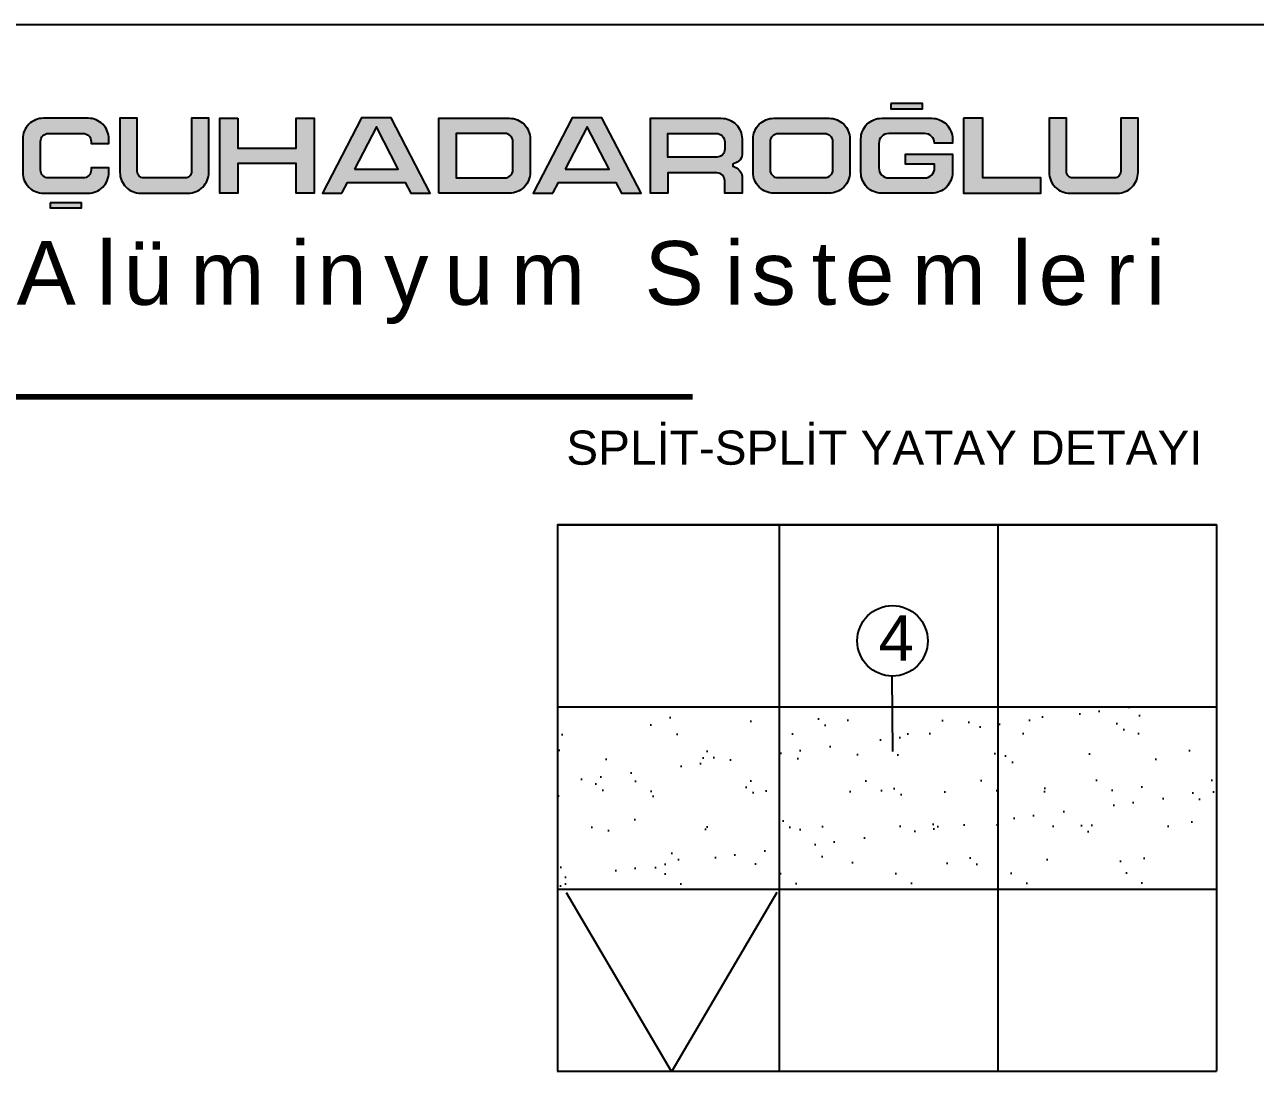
# Model space of a CAD drawing. Header units: millimetres. Extents: x -624 to 1947, y 11274 to 11571.
# Drawn here: x 320.7 to 388.3, y 11425.8 to 11484.3 of the extents above; entities that cross this region are included whole.
import ezdxf

# ---------------------------------------------------------------- set-up
doc = ezdxf.new("R2010")
doc.units = ezdxf.units.MM
doc.layers.add('Antet', color=7, linetype='Continuous')
doc.layers.add('kesit_k', color=7, linetype='Continuous')
doc.styles.get("Standard").update_dxf_attribs({"font": 'arial.ttf'})

# ---------------------------------------------------------------- blocks, each defined once
blk = doc.blocks.new('logo')
at = {"layer": 'Antet'}
h = blk.add_hatch(color=255, dxfattribs=at)
h.paths.add_polyline_path([(-430211.638, 79968.637, -0.414214), (-430211.205, 79969.07), (-430209.304, 79969.07, -0.414214), (-430208.871, 79968.637), (-430208.871, 79968.513), (-430207.89, 79968.513), (-430207.89, 79968.768, 0.414214), (-430209.029, 79969.907), (-430211.48, 79969.907, 0.414214), (-430212.619, 79968.768), (-430212.619, 79966.929, 0.414214), (-430211.48, 79965.79), (-430209.029, 79965.79, 0.414214), (-430207.89, 79966.929), (-430207.89, 79967.185), (-430208.871, 79967.185), (-430208.871, 79967.061, -0.414214), (-430209.304, 79966.628), (-430211.205, 79966.628, -0.414214), (-430211.638, 79967.061)])
h.paths.add_polyline_path([(-430211.121, 79965.271), (-430211.121, 79964.982), (-430209.388, 79964.982), (-430209.388, 79965.271)])
h.paths.add_polyline_path([(-430203.543, 79965.79, 0.414214), (-430202.403, 79966.929), (-430202.403, 79969.907), (-430203.356, 79969.907), (-430203.356, 79966.974, -0.414214), (-430203.703, 79966.628), (-430205.984, 79966.628, -0.414214), (-430206.33, 79966.974), (-430206.33, 79969.907), (-430207.283, 79969.907), (-430207.283, 79966.929, 0.414214), (-430206.144, 79965.79)])
h.paths.add_polyline_path([(-430200.815, 79967.43), (-430197.61, 79967.43), (-430197.61, 79965.79), (-430196.628, 79965.79), (-430196.628, 79969.907), (-430197.61, 79969.907), (-430197.61, 79968.267), (-430200.815, 79968.267), (-430200.815, 79969.907), (-430201.797, 79969.907), (-430201.797, 79965.79), (-430200.815, 79965.79)])
h.paths.add_polyline_path([(-430196.168, 79965.79), (-430195.095, 79965.79), (-430194.786, 79966.386), (-430191.627, 79966.386), (-430191.319, 79965.79), (-430190.245, 79965.79), (-430192.393, 79969.932), (-430194.02, 79969.932)])
h.paths.add_polyline_path([(-430194.414, 79967.103), (-430193.207, 79969.431), (-430192, 79967.103)], flags=16)
h.paths.add_polyline_path([(-430189.785, 79965.79), (-430185.9, 79965.79, 0.414214), (-430184.761, 79966.929), (-430184.761, 79968.768, 0.414214), (-430185.9, 79969.907), (-430189.785, 79969.907)])
h.paths.add_polyline_path([(-430188.832, 79969.07), (-430186.147, 79969.07, -0.414214), (-430185.714, 79968.637), (-430185.714, 79967.061, -0.414214), (-430186.147, 79966.628), (-430188.832, 79966.628)], flags=16)
h.paths.add_polyline_path([(-430183.214, 79966.386), (-430180.055, 79966.386), (-430179.746, 79965.79), (-430178.673, 79965.79), (-430180.821, 79969.932), (-430182.448, 79969.932), (-430184.596, 79965.79), (-430183.522, 79965.79)])
h.paths.add_polyline_path([(-430182.842, 79967.103), (-430181.634, 79969.431), (-430180.427, 79967.103)], flags=16)
h.paths.add_polyline_path([(-430177.202, 79966.904), (-430174.517, 79966.904, -0.414214), (-430174.084, 79966.471), (-430174.084, 79965.79), (-430173.131, 79965.79), (-430173.131, 79966.726, 0.203358), (-430173.263, 79967.038, 0.098259), (-430173.645, 79967.284), (-430173.645, 79967.381, 0.058399), (-430173.318, 79967.554, 0.246853), (-430173.131, 79967.91), (-430173.131, 79968.768, 0.414214), (-430174.27, 79969.907), (-430178.155, 79969.907), (-430178.155, 79965.79), (-430177.202, 79965.79)])
h.paths.add_polyline_path([(-430177.202, 79967.771), (-430177.202, 79969.07), (-430174.546, 79969.07, -0.414214), (-430174.084, 79968.608), (-430174.084, 79968.204, -0.414214), (-430174.517, 79967.771)], flags=16)
h.paths.add_polyline_path([(-430168.35, 79965.79, 0.414214), (-430167.211, 79966.929), (-430167.211, 79968.768, 0.414214), (-430168.35, 79969.907), (-430171.385, 79969.907, 0.414214), (-430172.524, 79968.768), (-430172.524, 79966.929, 0.414214), (-430171.385, 79965.79)])
h.paths.add_polyline_path([(-430171.138, 79966.628, -0.414214), (-430171.571, 79967.061), (-430171.571, 79968.637, -0.414214), (-430171.138, 79969.07), (-430168.597, 79969.07, -0.414214), (-430168.164, 79968.637), (-430168.164, 79967.061, -0.414214), (-430168.597, 79966.628)], flags=16)
h.paths.add_polyline_path([(-430165.466, 79965.79), (-430162.72, 79965.79, 0.414214), (-430161.581, 79966.929), (-430161.581, 79967.927), (-430164.151, 79967.927), (-430164.151, 79967.378), (-430162.562, 79967.378), (-430162.562, 79967.176, -0.414214), (-430163.111, 79966.628), (-430165.075, 79966.628, -0.414214), (-430165.623, 79967.176), (-430165.623, 79968.521, -0.414214), (-430165.075, 79969.07), (-430163.111, 79969.07, -0.407741), (-430162.563, 79968.533), (-430161.581, 79968.533), (-430161.581, 79968.768, 0.414214), (-430162.72, 79969.907), (-430165.466, 79969.907, 0.414214), (-430166.605, 79968.768), (-430166.605, 79966.929, 0.414214)])
h.paths.add_polyline_path([(-430163.227, 79970.427), (-430163.227, 79970.716), (-430164.959, 79970.716), (-430164.959, 79970.427)])
h.paths.add_polyline_path([(-430156.733, 79965.79), (-430156.733, 79966.628), (-430159.916, 79966.628), (-430159.916, 79969.907), (-430160.974, 79969.907), (-430160.974, 79965.79)])
h.paths.add_polyline_path([(-430155.318, 79966.974), (-430155.318, 79969.907), (-430156.271, 79969.907), (-430156.271, 79966.929, 0.414214), (-430155.131, 79965.79), (-430152.53, 79965.79, 0.414214), (-430151.391, 79966.929), (-430151.391, 79969.907), (-430152.344, 79969.907), (-430152.344, 79966.974, -0.414214), (-430152.69, 79966.628), (-430154.971, 79966.628, -0.414214)])
at = {"layer": 'Antet', "color": 255}
for points in [[(-430164.959, 79970.716), (-430164.959, 79970.427), (-430163.227, 79970.427), (-430163.227, 79970.716)], [(-430200.815, 79969.907), (-430200.815, 79968.267), (-430197.61, 79968.267), (-430197.61, 79969.907), (-430196.628, 79969.907), (-430196.628, 79965.79), (-430197.61, 79965.79), (-430197.61, 79967.43), (-430200.815, 79967.43), (-430200.815, 79965.79), (-430201.797, 79965.79), (-430201.797, 79969.907)], [(-430195.095, 79965.79), (-430194.786, 79966.386), (-430191.627, 79966.386), (-430191.319, 79965.79), (-430190.245, 79965.79), (-430192.393, 79969.932), (-430194.02, 79969.932), (-430196.168, 79965.79)], [(-430183.522, 79965.79), (-430183.214, 79966.386), (-430180.055, 79966.386), (-430179.746, 79965.79), (-430178.673, 79965.79), (-430180.821, 79969.932), (-430182.448, 79969.932), (-430184.596, 79965.79)], [(-430160.974, 79969.907), (-430160.974, 79965.79), (-430156.733, 79965.79), (-430156.733, 79966.628), (-430159.916, 79966.628), (-430159.916, 79969.907)], [(-430194.414, 79967.103), (-430192, 79967.103), (-430193.207, 79969.431)], [(-430182.842, 79967.103), (-430180.427, 79967.103), (-430181.634, 79969.431)], [(-430211.121, 79965.271), (-430211.121, 79964.982), (-430209.388, 79964.982), (-430209.388, 79965.271)]]:
    blk.add_lwpolyline(points, close=True, dxfattribs=at)
for points in [[(-430211.205, 79966.628, -0.414214), (-430211.638, 79967.061), (-430211.638, 79968.637, -0.414214), (-430211.205, 79969.07), (-430209.304, 79969.07, -0.414214), (-430208.871, 79968.637), (-430208.871, 79968.513), (-430207.89, 79968.513), (-430207.89, 79968.768, 0.414214), (-430209.029, 79969.907), (-430211.48, 79969.907, 0.414214), (-430212.619, 79968.768), (-430212.619, 79966.929, 0.414214), (-430211.48, 79965.79), (-430209.029, 79965.79, 0.414214), (-430207.89, 79966.929), (-430207.89, 79967.185), (-430208.871, 79967.185), (-430208.871, 79967.061, -0.414214), (-430209.304, 79966.628)], [(-430203.703, 79966.628), (-430205.984, 79966.628, -0.414214), (-430206.33, 79966.974), (-430206.33, 79969.907), (-430207.283, 79969.907), (-430207.283, 79966.929, 0.414214), (-430206.144, 79965.79), (-430203.543, 79965.79, 0.414214), (-430202.403, 79966.929), (-430202.403, 79969.907), (-430203.356, 79969.907), (-430203.356, 79966.974, -0.414214)], [(-430189.785, 79965.79), (-430189.785, 79969.907), (-430185.9, 79969.907, -0.414214), (-430184.761, 79968.768), (-430184.761, 79966.929, -0.414214), (-430185.9, 79965.79)], [(-430173.131, 79966.726), (-430173.131, 79965.79), (-430174.084, 79965.79), (-430174.084, 79966.471, 0.414214), (-430174.517, 79966.904), (-430177.202, 79966.904), (-430177.202, 79965.79), (-430178.155, 79965.79), (-430178.155, 79969.907), (-430174.27, 79969.907, -0.414214), (-430173.131, 79968.768), (-430173.131, 79967.91, -0.246853), (-430173.318, 79967.554, -0.058399), (-430173.645, 79967.381), (-430173.645, 79967.284, -0.098259), (-430173.263, 79967.038, -0.203358)], [(-430168.35, 79965.79), (-430171.385, 79965.79, -0.414214), (-430172.524, 79966.929), (-430172.524, 79968.768, -0.414214), (-430171.385, 79969.907), (-430168.35, 79969.907, -0.414214), (-430167.211, 79968.768), (-430167.211, 79966.929, -0.414214)], [(-430162.562, 79967.176), (-430162.562, 79967.378), (-430164.151, 79967.378), (-430164.151, 79967.927), (-430161.581, 79967.927), (-430161.581, 79966.929, -0.414214), (-430162.72, 79965.79), (-430165.466, 79965.79, -0.414214), (-430166.605, 79966.929), (-430166.605, 79968.768, -0.414214), (-430165.466, 79969.907), (-430162.72, 79969.907, -0.414214), (-430161.581, 79968.768), (-430161.581, 79968.533), (-430162.563, 79968.533, 0.407741), (-430163.111, 79969.07), (-430165.075, 79969.07, 0.414214), (-430165.623, 79968.521), (-430165.623, 79967.176, 0.414214), (-430165.075, 79966.628), (-430163.111, 79966.628, 0.414214)], [(-430155.131, 79965.79), (-430152.53, 79965.79, 0.414214), (-430151.391, 79966.929), (-430151.391, 79969.907), (-430152.344, 79969.907), (-430152.344, 79966.974, -0.414214), (-430152.69, 79966.628), (-430154.971, 79966.628, -0.414214), (-430155.318, 79966.974), (-430155.318, 79969.907), (-430156.271, 79969.907), (-430156.271, 79966.929, 0.414214)], [(-430185.714, 79968.637, 0.414214), (-430186.147, 79969.07), (-430188.832, 79969.07), (-430188.832, 79966.628), (-430186.147, 79966.628, 0.414214), (-430185.714, 79967.061)], [(-430174.546, 79969.07, -0.414214), (-430174.084, 79968.608), (-430174.084, 79968.204, -0.414214), (-430174.517, 79967.771), (-430177.202, 79967.771), (-430177.202, 79969.07)], [(-430168.164, 79968.637), (-430168.164, 79967.061, -0.414214), (-430168.597, 79966.628), (-430171.138, 79966.628, -0.414214), (-430171.571, 79967.061), (-430171.571, 79968.637, -0.414214), (-430171.138, 79969.07), (-430168.597, 79969.07, -0.414214)]]:
    blk.add_lwpolyline(points, format="xyb", close=True, dxfattribs=at)
at = {"layer": 'Antet', "color": 255, "insert": (-430212.961, 79963.163), "char_height": 3.5, "attachment_point": 1}
blk.add_mtext('{\\fArial|b0|i0|c162|p34;\\T1.35;Alüminyum Sistemleri}', dxfattribs=at)

msp = doc.modelspace()

# ---------------------------------------------------------------- hatches: boundary and pattern name
at = {"layer": 'kesit_k'}
h = msp.add_hatch(dxfattribs=at)
h.set_pattern_fill('AR-SAND', color=1, scale=0.08, style=0)
h.set_pattern_definition([(37.5, (763.3012, -1361.1612), (-0.1280025, 3.9153059), [0, -3.08864, 0, -3.4544, 0, -3.302]), (7.5, (763.301, -1361.161), (3.5961863, 5.7346008), [0, -1.66624, 0, -2.78384, 0, -1.0668]), (327.5, (760.8018, -1361.1612), (6.327939, 0.0114975), [0, -1.016, 0, -3.6576, 0, -4.7752]), (317.5, (760.802, -1361.161), (6.1084516, 1.7834346), [0, -0.508, 0, -2.39776, 0, -2.7432])])
h.paths.add_polyline_path([(362.164, 11436.839), (362.164, 11446.839), (349.999, 11446.839), (349.999, 11436.839)])
h.paths.add_polyline_path([(374.164, 11436.839), (374.164, 11446.839), (362.164, 11446.839), (362.164, 11436.839)])
h.paths.add_polyline_path([(386.164, 11436.839), (386.164, 11446.839), (374.164, 11446.839), (374.164, 11436.839)])

# ---------------------------------------------------------------- linework, layer by layer
at = {"color": 140}
msp.add_line((368.35, 11448.522), (368.386, 11444.394), dxfattribs=at)
at = {"layer": 'Antet', "color": 140}
msp.add_lwpolyline([(390.45, 11274.303), (93.45, 11274.303), (93.45, 11484.303), (390.45, 11484.303)], close=True, dxfattribs=at)
at = {"layer": 'Antet', "const_width": 0.3}
msp.add_lwpolyline([(111.884, 11463.861), (357.407, 11463.861)], dxfattribs=at)
at = {"layer": 'Antet'}
msp.add_circle((368.386, 11450.467), 1.935, dxfattribs=at)
at = {"layer": 'kesit_k', "color": 1}
for p, q in [((362.164, 11456.839), (362.164, 11426.839)), ((374.164, 11456.839), (374.164, 11426.839)), ((349.977, 11446.839), (386.164, 11446.839)), ((349.977, 11446.839), (386.164, 11446.839)), ((349.977, 11436.839), (386.164, 11436.839)), ((350.47, 11436.653), (356.233, 11426.831)), ((362.038, 11436.653), (356.275, 11426.831)), ((349.977, 11426.839), (386.164, 11426.839))]:
    msp.add_line(p, q, dxfattribs=at)
for points in [[(349.977, 11456.839), (386.164, 11456.839), (386.164, 11426.839)], [(386.164, 11456.839), (349.999, 11456.839), (349.999, 11426.839)], [(362.164, 11456.839), (362.164, 11426.839)], [(374.164, 11456.839), (374.164, 11426.839)], [(349.977, 11446.839), (386.164, 11446.839)], [(349.977, 11446.839), (386.164, 11446.839)], [(349.977, 11436.839), (386.164, 11436.839)], [(349.977, 11426.839), (386.164, 11426.839)]]:
    msp.add_lwpolyline(points, dxfattribs=at)

# ---------------------------------------------------------------- block references
at = {"layer": 'Antet', "color": 0}
msp.add_blockref('logo', (430533.257, -68490.745), dxfattribs=at)

# ---------------------------------------------------------------- texts
at = {"layer": 'Antet', "attachment_point": 1}
for s, insert, char_height in [('{\\fArial|b0|i0|c162|p34;SPLİT-SPLİT YATAY DETAYI          }', (350.477, 11462.012), 1.875), ('{4}', (367.623, 11451.874), 2.5)]:
    msp.add_mtext(s, dxfattribs=dict(at, insert=insert, char_height=char_height))

doc.saveas('drawing.dxf')
